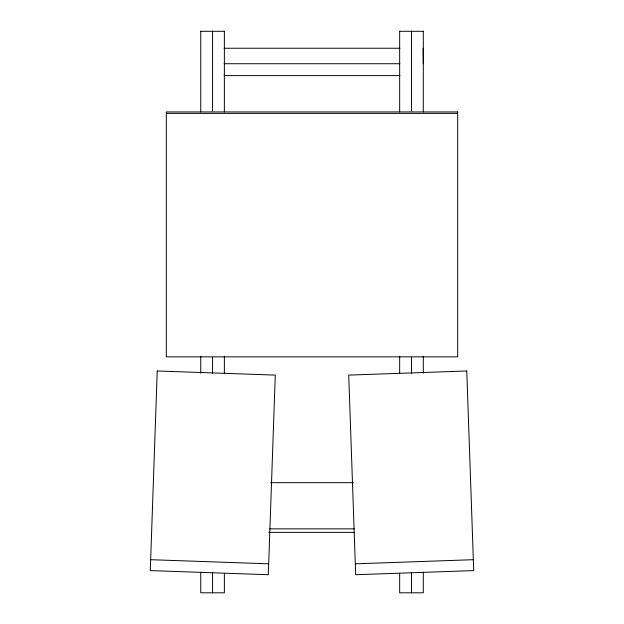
<?xml version="1.0" encoding="UTF-8"?>
<svg xmlns="http://www.w3.org/2000/svg" width="624" height="624" viewBox="0 0 624 624"><rect width="100%" height="100%" fill="white"/><g stroke="black" fill="none" stroke-linecap="round" stroke-linejoin="round"><path stroke-width="0.94" d="M355.306 563.815L473.343 559.697M200.749 31.294L224.367 31.294M399.664 31.294L423.29 31.294M224.071 48.243L399.968 48.243M224.071 63.726L399.968 63.726M224.071 75.598L399.968 75.598M166.327 113.381L457.673 113.381M270.715 482.68L353.317 482.68M269.747 528.856L354.292 528.856M268.772 532.381L354.292 532.381M150.657 559.697L268.694 563.815M423.158 48.251L423.29 63.726M423.29 31.2L423.29 111.891M423.29 356.21L423.29 373.16M423.29 572.169L423.29 592.8L399.664 592.8L399.664 573.76M411.481 31.2L411.481 111.01M411.481 357.412L411.481 373.316M411.481 572.169L411.481 592.8M399.664 31.2L399.664 111.891M399.664 356.21L399.664 373.316M224.367 31.2L224.367 111.891M224.367 356.21L224.367 373.316M224.367 573.76L224.367 592.8L200.749 592.8L200.749 572.169M212.558 31.2L212.558 111.01M212.558 357.412L212.558 373.316M212.558 572.169L212.558 592.8M200.749 31.2L200.749 111.891M200.749 356.21L200.749 373.16M157.24 370.984L150.275 570.593L268.312 574.72L275.285 375.102L157.24 370.984M466.76 370.984L348.715 375.102L355.688 574.72L473.725 570.593L466.76 370.984M457.673 111.938L166.327 111.938L166.327 356.85L457.673 356.85L457.673 111.938"/></g></svg>
